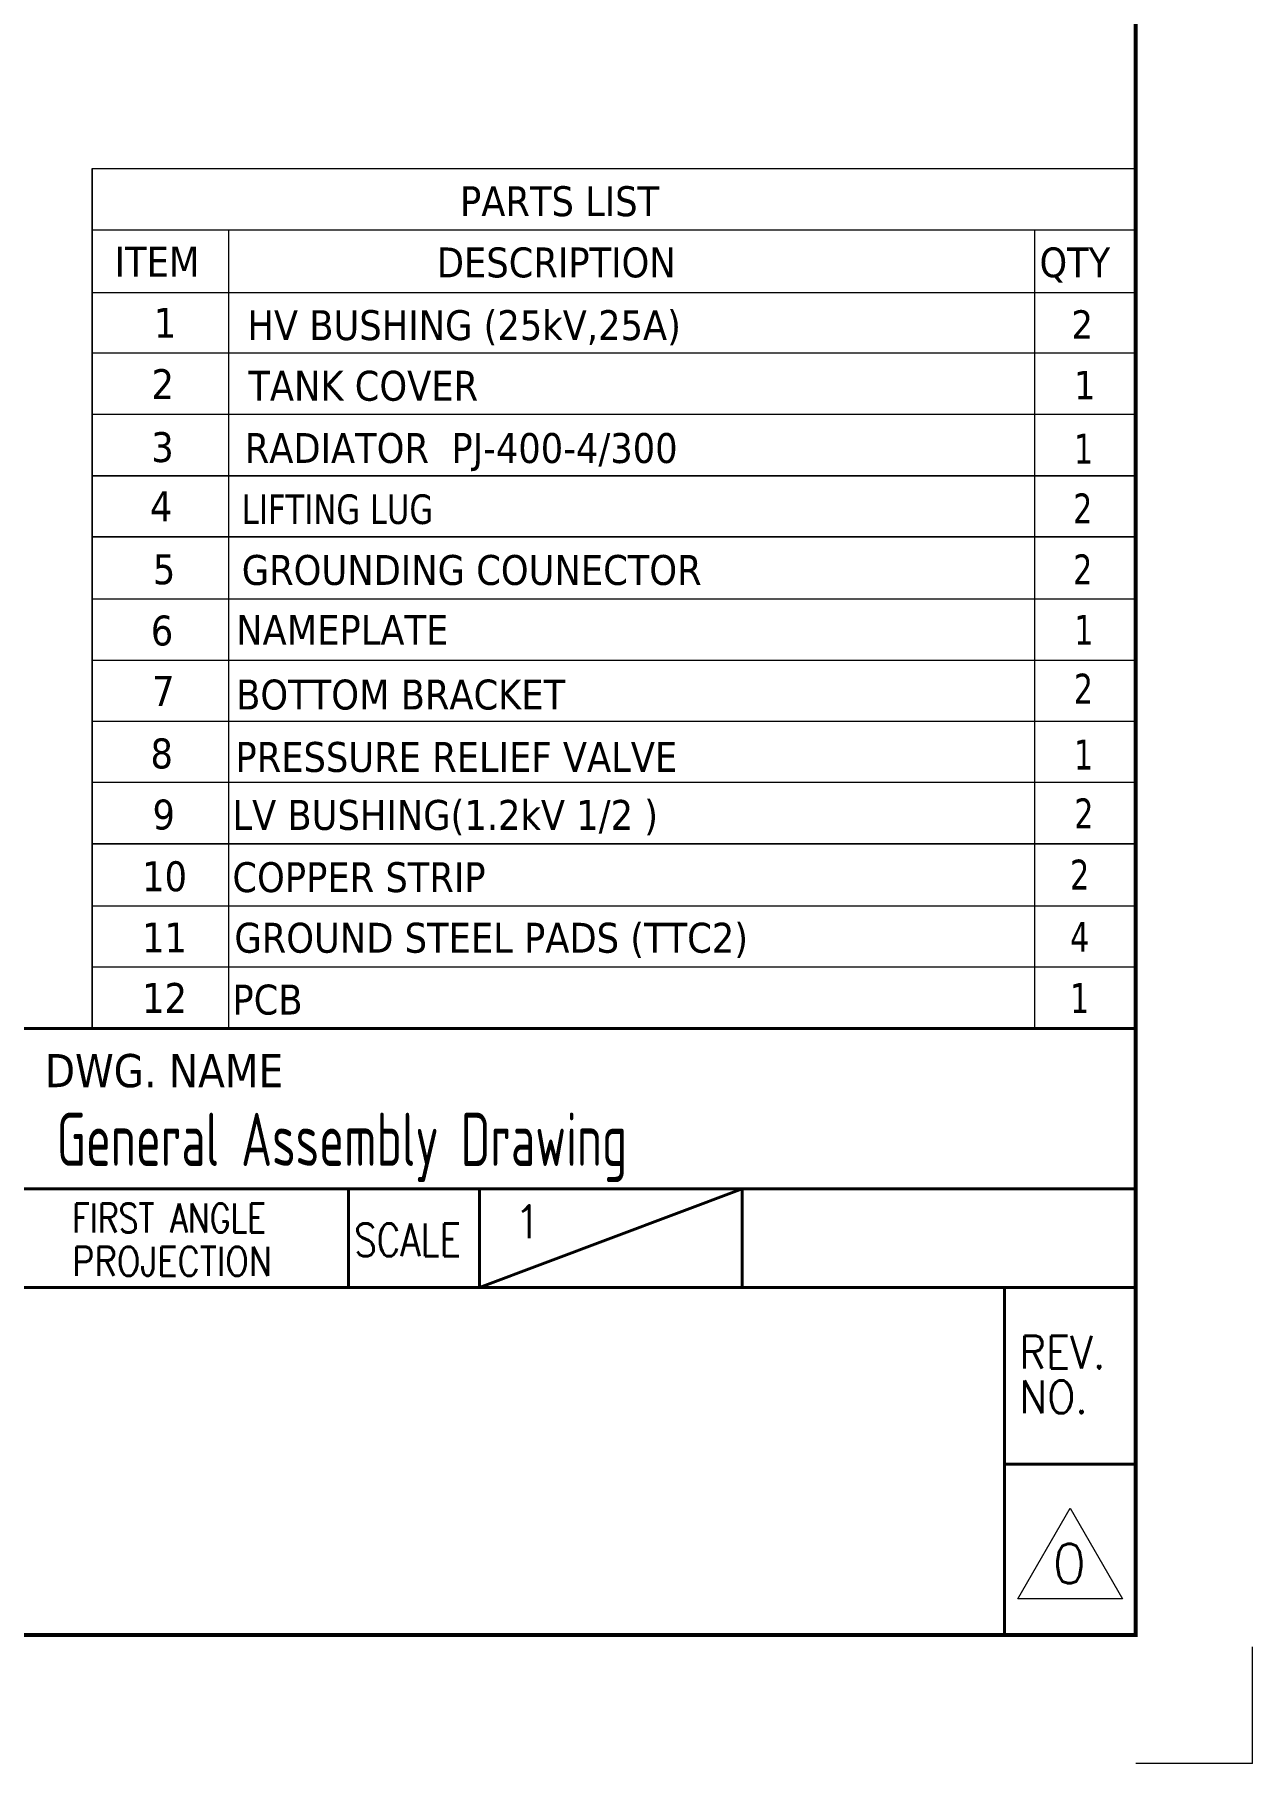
# Model space of a CAD drawing. Header units: millimetres. Extents: x 89051 to 218395, y -330386 to -125649.
# Drawn here: x 101925 to 103574, y -136154 to -133815 of the extents above; entities that cross this region are included whole.
import ezdxf

# ---------------------------------------------------------------- set-up
doc = ezdxf.new("R2010")
doc.units = ezdxf.units.MM
doc.header["$LTSCALE"] = 13
doc.layers.add('1', color=4, linetype='Continuous')
doc.layers.add('2', color=3, linetype='Continuous')
doc.layers.add('paper', color=254, linetype='Continuous', plot=False)
doc.layers.add('铁心', color=3, linetype='Continuous', lineweight=0)
doc.styles.add('ROMANS', font='romans.shx', dxfattribs={"bigfont": 'whgtxt.shx'})
doc.styles.get("Standard").update_dxf_attribs({"font": 'gbenor.shx', "bigfont": 'gbcbig.shx'})
doc.styles.add('Tahoma$001', font='tahoma.ttf', dxfattribs={"height": 2.159784})
doc.styles.add('Tahoma_txtstyle_28.93_0_0', font='tahoma.ttf')
doc.styles.add('Tahoma_txtstyle_30.40_0_0', font='tahoma.ttf')

msp = doc.modelspace()

# ---------------------------------------------------------------- linework, layer by layer
at = {"layer": '1', "color": 0, "lineweight": 40}
for p, q in [((100751.54, -135159.87), (102144.39, -135159.87)), ((100751.64, -135159.87), (103415.73, -135159.87)), ((97353.44, -135376.94), (103415.73, -135376.94)), ((102350.09, -135376.94), (102350.09, -135510.15)), ((102882.91, -135376.94), (102527.7, -135510.15)), ((102527.7, -135376.94), (102527.7, -135510.15)), ((102882.91, -135376.94), (102882.91, -135510.15)), ((101906.08, -135510.15), (103415.73, -135510.15)), ((103238.12, -135510.15), (103238.12, -135980.8)), ((103238.12, -135749.34), (103415.73, -135749.34))]:
    msp.add_line(p, q, dxfattribs=at)
at = {"layer": '1', "color": 0, "lineweight": 40, "const_width": 5.53}
msp.add_lwpolyline([(97353.44, -135980.8), (103415.73, -135980.8), (103415.73, -131623.54), (97353.44, -131623.54), (97353.44, -135980.8)], dxfattribs=at)
at = {"layer": '2', "lineweight": 13}
for p, q in [((103255.88, -135931.94), (103326.93, -135808.89)), ((103326.93, -135808.89), (103397.97, -135931.94)), ((103397.97, -135931.94), (103255.88, -135931.94))]:
    msp.add_line(p, q, dxfattribs=at)
at = {"layer": 'paper', "lineweight": 13}
for q in [(103573.6, -135996.59), (103415.73, -136154.46)]:
    msp.add_line((103573.6, -136154.46), q, dxfattribs=at)
at = {"layer": '铁心', "lineweight": 13}
for points in [[(102003.13, -135159.87), (102003.13, -133996.19)], [(102003.13, -133996.19), (103415.73, -133996.19), (103415.73, -134079.04)], [(102003.13, -133996.19), (102003.13, -134079.04), (102003.13, -134079.04)], [(102003.13, -134079.04), (103415.73, -134079.04), (103415.73, -134163.61)], [(102003.13, -134079.04), (102003.13, -134163.61), (103415.73, -134163.61)], [(102187.74, -134079.04), (102187.74, -134163.61), (102187.74, -134163.61)], [(103278.82, -134079.04), (103278.82, -135159.87)], [(102003.13, -134909.95), (103415.73, -134909.95), (103415.73, -134163.61)], [(102003.13, -134163.61), (102003.13, -134909.95)], [(102187.74, -134163.61), (102187.74, -134909.95)], [(103415.73, -134246.11), (102003.13, -134246.11), (102003.13, -134246.11)], [(103415.73, -134328.96), (102003.13, -134328.96), (102003.13, -134328.96)], [(102003.13, -134411.81), (103415.73, -134411.81), (103415.73, -134494.32)], [(102003.13, -134411.81), (102003.13, -134494.32), (103415.73, -134494.32)], [(103415.73, -134411.81), (102003.13, -134411.81), (102003.13, -134411.81)], [(102003.13, -135077.02), (102003.13, -134411.81), (102003.13, -134411.81)], [(102187.74, -134411.81), (102187.74, -134494.32), (102187.74, -134494.32)], [(102003.13, -134494.32), (102003.13, -135159.87)], [(103415.73, -134494.32), (102003.13, -134494.32), (102003.13, -134494.32)], [(102187.74, -134494.32), (102187.74, -135159.87)], [(103415.73, -134578.89), (102003.13, -134578.89), (102003.13, -134578.89)], [(103415.73, -134578.89), (102003.13, -134578.89), (102003.13, -134578.89)], [(103415.73, -135159.87), (103415.73, -134577.17)], [(103415.73, -134661.74), (102003.13, -134661.74), (102003.13, -134661.74)], [(103415.73, -134661.74), (102003.13, -134661.74), (102003.13, -134661.74)], [(103415.73, -134744.25), (102003.13, -134744.25), (102003.13, -134744.25)], [(103415.73, -134744.25), (102003.13, -134744.25)], [(103415.73, -134827.1), (102003.13, -134827.1), (102003.13, -134827.1)], [(103415.73, -134827.1), (102003.13, -134827.1), (102003.13, -134827.1)], [(103415.73, -134909.95), (102003.13, -134909.95), (102003.13, -134909.95)], [(103415.73, -134994.17), (102003.13, -134994.17), (102003.13, -134994.17)], [(103415.73, -135077.02), (102003.13, -135077.02), (102003.13, -135077.02)], [(103415.73, -135159.87), (102003.13, -135159.87), (102003.13, -135159.87)]]:
    msp.add_lwpolyline(points, dxfattribs=at)

# ---------------------------------------------------------------- texts
at = {"layer": '1', "color": 4, "lineweight": 13, "width": 0.76}
msp.add_text('General Assembly Drawing', height=72, dxfattribs=at).set_placement((101955.26, -135345.87))
at = {"layer": '2', "lineweight": 13, "style": 'ROMANS'}
for s, height, width, p in [('FIRST ANGLE', 39.0733, 0.8, (101976.18, -135435.89)), ('SCALE', 44.402, 0.8, (102357.94, -135468.09)), ('PROJECTION', 39.073, 0.86, (101976.18, -135494.45)), ('REV.', 44.402, 0.9, (103258.32, -135620.05)), ('NO.', 44.402, 0.9, (103258.32, -135680.6))]:
    msp.add_text(s, height=height, dxfattribs=dict(at, width=width)).set_placement(p)
msp.add_text('1', height=44.4, dxfattribs=at).set_placement((102573.84, -135443.76))
at = {"layer": '2', "color": 4, "lineweight": 13, "style": 'ROMANS'}
msp.add_text('0', height=53.28, dxfattribs=at).set_placement((103303.07, -135910.63))
at = {"layer": '铁心', "lineweight": 13}
for s, height, style, p in [('PARTS LIST', 40.487, 'Tahoma_txtstyle_30.40_0_0', (102501.11, -134060.47)), ('ITEM', 40.487, 'Tahoma_txtstyle_30.40_0_0', (102033.73, -134142.29)), ('DESCRIPTION', 40.487, 'Tahoma_txtstyle_30.40_0_0', (102469.77, -134143.32)), ('QTY', 40.309, 'Tahoma$001', (103285.44, -134143.14)), ('1', 40.49, 'Tahoma_txtstyle_30.40_0_0', (102086.67, -134225.14)), (' HV BUSHING (25kV,25A)', 40.487, 'Tahoma_txtstyle_30.40_0_0', (102198.14, -134228.19)), ('2', 38.52, 'Tahoma_txtstyle_28.93_0_0', (103328.75, -134226.35)), ('2', 40.49, 'Tahoma_txtstyle_30.40_0_0', (102083.57, -134307.99)), ('TANK COVER', 40.487, 'Tahoma_txtstyle_30.40_0_0', (102214.58, -134310.23)), ('1', 38.52, 'Tahoma$001', (103332.18, -134308.34)), ('3', 40.49, 'Tahoma_txtstyle_30.40_0_0', (102083.23, -134393.25)), ('RADIATOR  PJ-400-4/300', 40.487, 'Tahoma_txtstyle_30.40_0_0', (102209.77, -134394.48)), ('4', 40.49, 'Tahoma_txtstyle_30.40_0_0', (102081.51, -134473.35)), ('5', 40.49, 'Tahoma_txtstyle_30.40_0_0', (102085.41, -134558.61)), ('GROUNDING COUNECTOR', 40.487, 'Tahoma_txtstyle_30.40_0_0', (102205.75, -134559.53)), ('6', 40.49, 'Tahoma_txtstyle_30.40_0_0', (102082.61, -134641.46)), ('NAMEPLATE', 40.487, 'Tahoma_txtstyle_30.40_0_0', (102198.14, -134640.6)), ('7', 40.49, 'Tahoma_txtstyle_30.40_0_0', (102084.35, -134723.27)), ('BOTTOM BRACKET', 40.487, 'Tahoma_txtstyle_30.40_0_0', (102198.14, -134728.13)), ('8', 40.49, 'Tahoma_txtstyle_30.40_0_0', (102082.19, -134807.84)), ('PRESSURE RELIEF VALVE', 40.487, 'Tahoma_txtstyle_30.40_0_0', (102197.14, -134812.58)), ('9', 40.49, 'Tahoma_txtstyle_30.40_0_0', (102084.94, -134890.52)), ('LV BUSHING(1.2kV 1/2 )', 40.487, 'Tahoma_txtstyle_30.40_0_0', (102193.07, -134891.03)), ('10', 40.487, 'Tahoma_txtstyle_30.40_0_0', (102070.85, -134974.06)), ('COPPER STRIP', 40.487, 'Tahoma_txtstyle_30.40_0_0', (102193.07, -134975.25)), ('11', 40.487, 'Tahoma_txtstyle_30.40_0_0', (102070.85, -135056.91)), ('GROUND STEEL PADS (TTC2)', 40.487, 'Tahoma_txtstyle_30.40_0_0', (102195.73, -135057.25)), ('12', 40.487, 'Tahoma_txtstyle_30.40_0_0', (102070.85, -135138.73)), ('PCB', 40.487, 'Tahoma_txtstyle_30.40_0_0', (102193.07, -135140.95)), ('DWG. NAME', 44.861, 'Tahoma_txtstyle_30.40_0_0', (101939.32, -135239.28))]:
    msp.add_text(s, height=height, dxfattribs=dict(at, style=style)).set_placement(p)
at = {"layer": '铁心', "lineweight": 13, "style": 'Tahoma_txtstyle_30.40_0_0'}
for s, height, width, p in [('1', 40.49, 0.85, (103332.04, -134395.51)), ('LIFTING LUG', 40, 0.88, (102205.75, -134477.03)), ('2', 40.49, 0.85, (103331.03, -134476.21)), ('2', 40.49, 0.85, (103331.03, -134558.72)), ('1', 40.49, 0.85, (103332.53, -134640.6)), ('2', 40.49, 0.85, (103331.88, -134720.13)), ('1', 40.49, 0.85, (103332.04, -134809.41)), ('2', 40.49, 0.85, (103332.53, -134888.97)), ('2', 40.49, 0.85, (103326.88, -134971.82)), ('4', 40.49, 0.85, (103326.88, -135056.05)), ('1', 40.49, 0.85, (103326.88, -135138.9))]:
    msp.add_text(s, height=height, dxfattribs=dict(at, width=width)).set_placement(p)

doc.saveas('drawing.dxf')
